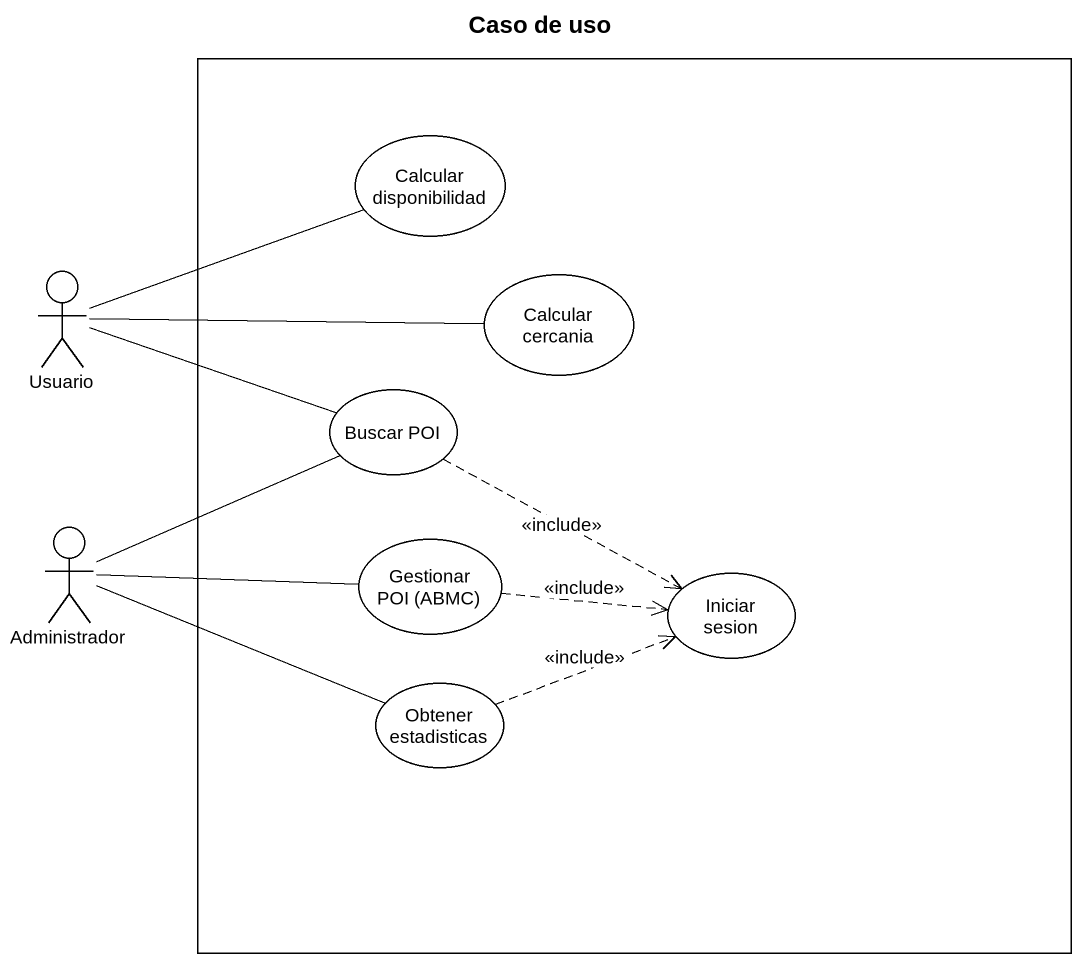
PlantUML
@startuml
title Caso de uso
rectangle " " as rectangle1 {
  usecase "Calcular disponibilidad" as Calcular_disponibilidad
  usecase "Calcular cercania" as Calcular_cercania
  usecase "Buscar POI" as Buscar_POI
  usecase "Gestionar POI (ABMC)" as Gestionar_POI_ABMC
  usecase "Iniciar sesion" as Iniciar_sesion
  usecase "Obtener estadisticas" as Obtener_estadisticas
}
actor Usuario
actor Administrador
Usuario -right- Calcular_disponibilidad
Usuario -right- Calcular_cercania
Usuario -right- Buscar_POI
Buscar_POI .right.> Iniciar_sesion : <<include>>
Administrador -right- Buscar_POI
Administrador -right- Gestionar_POI_ABMC
Administrador -right- Obtener_estadisticas
Gestionar_POI_ABMC .right.> Iniciar_sesion : <<include>>
Obtener_estadisticas .right.> Iniciar_sesion : <<include>>
@enduml
